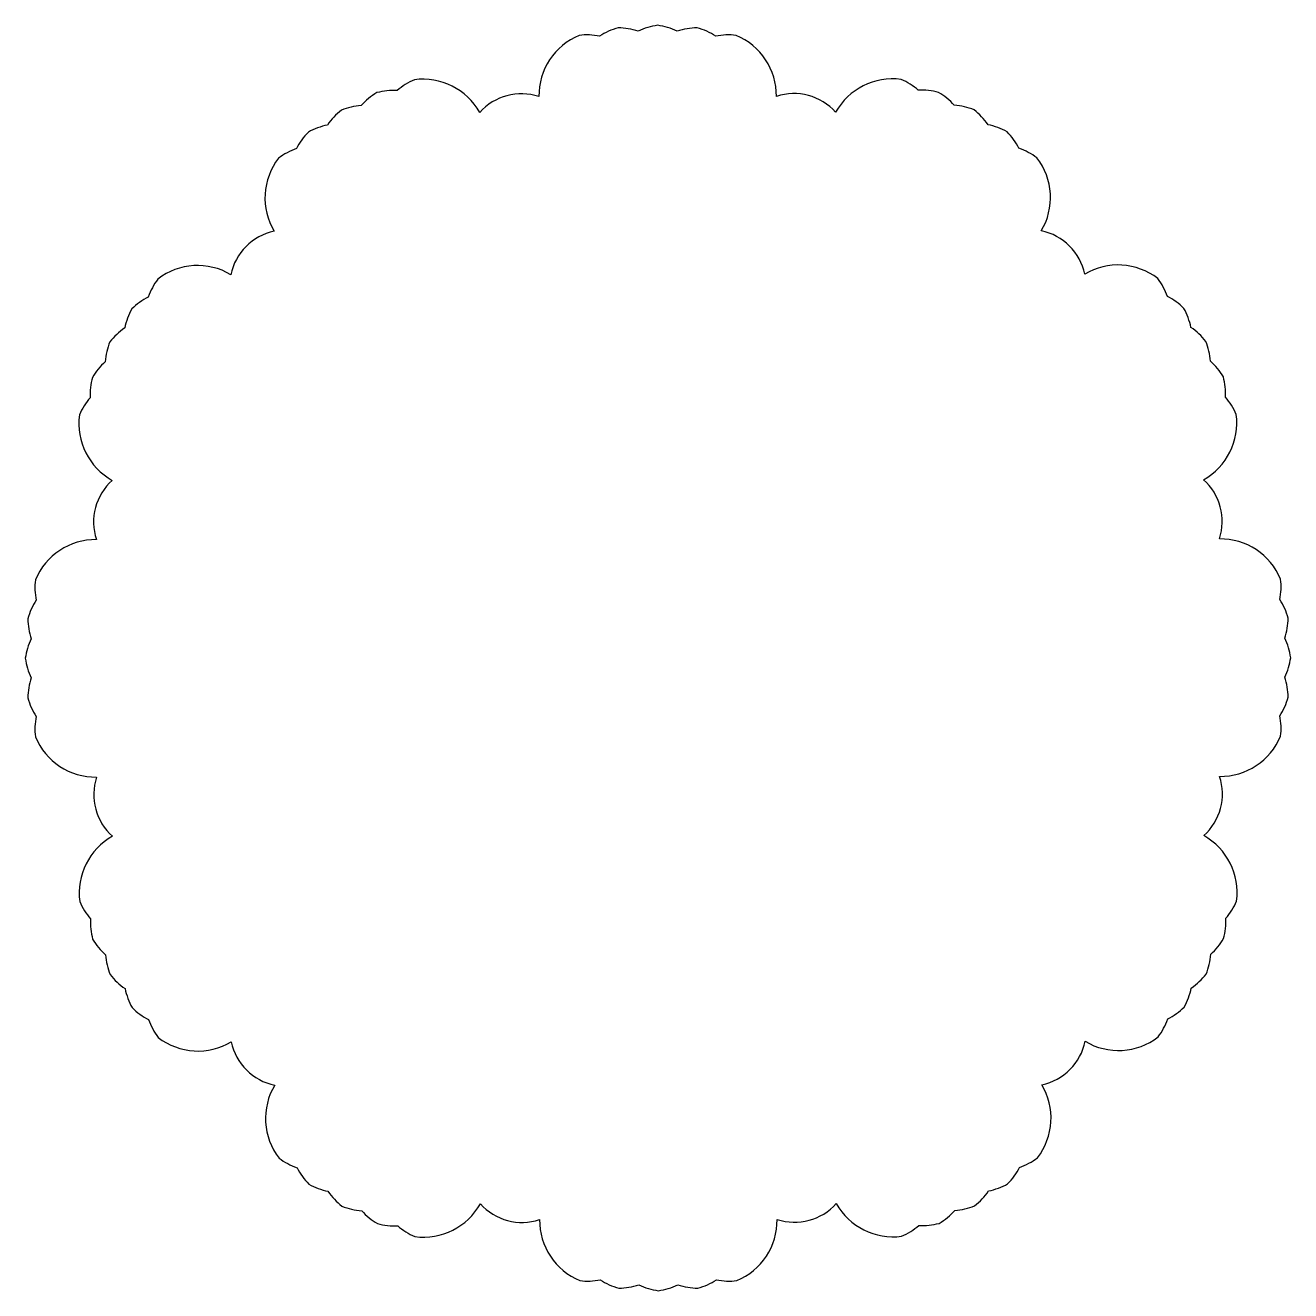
# Model space of a CAD drawing. Extents: x 153 to 783, y 35 to 230.
# Drawn here: x 588.5 to 783.4, y 35.2 to 230.1 of the extents above; entities that cross this region are included whole.
import ezdxf

# ---------------------------------------------------------------- set-up
doc = ezdxf.new("R2010")
doc.units = 0
doc.layers.get('0').update_dxf_attribs({"linetype": 'CONTINUOUS'})

msp = doc.modelspace()

# ---------------------------------------------------------------- linework, layer by layer
for centre, radius, start, end in [((687.259893, 220.184674), 10.011398, 97.665623, 115.662789), ((684.58902, 220.184674), 10.011398, 64.337211, 82.334377), ((677.651596, 219.290192), 10.011398, 112.3595, 180.94647), ((675.068075, 218.612713), 10.011398, 79.031089, 97.028255), ((682.42703, 220.04587), 10.011398, 105.012562, 123.009727), ((679.778086, 219.704326), 10.011398, 71.68415, 89.681316), ((692.070827, 219.704326), 10.011398, 90.318684, 108.31585), ((689.421882, 220.04587), 10.011398, 56.990273, 74.987438), ((696.780838, 218.612713), 10.011398, 82.971745, 100.968911), ((694.197317, 219.290192), 10.011398, 359.187666, 67.6405), ((652.352518, 212.498665), 10.011398, 112.971745, 130.968911), ((649.776384, 211.793618), 10.011398, 29.187666, 97.6405), ((722.086246, 211.84481), 10.011398, 82.3595, 150.94647), ((719.510112, 212.549857), 10.011398, 49.031089, 67.028255), ((647.727723, 211.089024), 10.011398, 120.318684, 138.31585), ((645.262898, 210.060337), 10.011398, 86.990273, 104.987438), ((664.936637, 210.978924), 8.583255, 71.630735, 138.414981), ((706.919134, 211.00452), 8.583255, 41.630735, 108.414981), ((726.599732, 210.111529), 10.011398, 75.012562, 93.009727), ((724.134907, 211.140216), 10.011398, 41.68415, 59.681316), ((643.321157, 209.09955), 10.011398, 127.665623, 145.662789), ((641.008114, 207.764114), 10.011398, 94.337211, 112.334377), ((730.854516, 207.815306), 10.011398, 67.665623, 85.662789), ((728.541472, 209.150742), 10.011398, 34.337211, 52.334377), ((637.081897, 204.942653), 10.011398, 101.68415, 119.681316), ((734.780733, 204.993845), 10.011398, 60.318684, 78.31585), ((639.205178, 206.562911), 10.011398, 135.012562, 153.009727), ((732.657452, 206.614103), 10.011398, 26.990273, 44.987438), ((633.548714, 201.642283), 10.011398, 109.031089, 127.028255), ((738.313916, 201.693475), 10.011398, 52.971745, 70.968911), ((635.447369, 203.520758), 10.011398, 142.3595, 210.94647), ((736.41526, 203.57195), 10.011398, 329.187666, 37.6405), ((628.591526, 189.965509), 8.583255, 101.630735, 168.414981), ((743.289841, 190.035438), 8.583255, 11.630735, 78.414981), ((615.055014, 183.090928), 10.011398, 59.187666, 127.6405), ((756.84509, 183.179595), 10.011398, 52.3595, 120.94647), ((616.933489, 184.989583), 10.011398, 142.971745, 160.968911), ((754.966616, 185.07825), 10.011398, 19.031089, 37.028255), ((612.012861, 179.333119), 10.011398, 116.990273, 134.987438), ((759.887243, 179.421786), 10.011398, 45.012562, 63.009727), ((613.633119, 181.456401), 10.011398, 150.318684, 168.31585), ((758.266986, 181.545067), 10.011398, 11.68415, 29.681316), ((609.476222, 175.21714), 10.011398, 124.337211, 142.334377), ((762.423883, 175.305807), 10.011398, 37.665623, 55.662789), ((610.811658, 177.530183), 10.011398, 157.665623, 175.662789), ((761.088446, 177.61885), 10.011398, 4.337211, 22.334377), ((607.486749, 170.810575), 10.011398, 131.68415, 149.681316), ((764.413356, 170.899242), 10.011398, 30.318684, 48.31585), ((608.515435, 173.2754), 10.011398, 165.012562, 183.009727), ((763.384669, 173.364067), 10.011398, 356.990273, 14.987438), ((606.077108, 166.185779), 10.011398, 139.031089, 157.028255), ((765.822997, 166.274446), 10.011398, 22.971745, 40.968911), ((606.782154, 168.761913), 10.011398, 172.3595, 240.94647), ((765.117951, 168.85058), 10.011398, 299.187666, 7.6405), ((607.622444, 153.594802), 8.583255, 131.630735, 198.414981), ((764.303257, 153.690327), 8.583255, 341.630735, 48.414981), ((599.336772, 140.872984), 10.011398, 89.187666, 157.6405), ((772.614525, 140.975368), 10.011398, 22.3595, 90.94647), ((600.014251, 143.456506), 10.011398, 172.971745, 190.968911), ((771.937046, 143.558889), 10.011398, 349.031089, 7.028255), ((598.581094, 136.09755), 10.011398, 146.990273, 164.987438), ((773.370202, 136.199934), 10.011398, 15.012562, 33.009727), ((598.922638, 138.746494), 10.011398, 180.318684, 198.31585), ((773.028659, 138.848878), 10.011398, 341.68415, 359.681316), ((598.44229, 131.264688), 10.011398, 154.337211, 172.334377), ((773.509007, 131.367072), 10.011398, 7.665623, 25.662789), ((598.44229, 133.93556), 10.011398, 187.665623, 205.662789), ((773.509007, 134.037944), 10.011398, 334.337211, 352.334377), ((598.922638, 126.453754), 10.011398, 161.68415, 179.681316), ((773.028659, 126.556137), 10.011398, 0.318684, 18.31585), ((598.581094, 129.102698), 10.011398, 195.012562, 213.009727), ((773.370202, 129.205082), 10.011398, 326.990273, 344.987438), ((600.014251, 121.743743), 10.011398, 169.031089, 187.028255), ((771.937046, 121.846126), 10.011398, 352.971745, 10.968911), ((599.336772, 124.327264), 10.011398, 202.3595, 270.94647), ((772.614525, 124.429647), 10.011398, 269.187666, 337.6405), ((607.64804, 111.612305), 8.583255, 161.630735, 228.414981), ((764.328852, 111.70783), 8.583255, 311.630735, 18.414981), ((765.169142, 96.540718), 10.011398, 352.3595, 60.94647), ((606.833346, 96.452051), 10.011398, 119.187666, 187.6405), ((606.128299, 99.028186), 10.011398, 202.971745, 220.968911), ((765.874189, 99.116853), 10.011398, 319.031089, 337.028255), ((608.566627, 91.938565), 10.011398, 176.990273, 194.987438), ((763.435861, 92.027232), 10.011398, 345.012562, 3.009727), ((607.53794, 94.40339), 10.011398, 210.318684, 228.31585), ((764.464548, 94.492057), 10.011398, 311.68415, 329.681316), ((610.86285, 87.683782), 10.011398, 184.337211, 202.334377), ((761.139638, 87.772448), 10.011398, 337.665623, 355.662789), ((609.527414, 89.996825), 10.011398, 217.665623, 235.662789), ((762.475074, 90.085492), 10.011398, 304.337211, 322.334377), ((613.684311, 83.757564), 10.011398, 191.68415, 209.681316), ((758.318178, 83.846231), 10.011398, 330.318684, 348.31585), ((612.064053, 85.880846), 10.011398, 225.012562, 243.009727), ((759.938435, 85.969513), 10.011398, 296.990273, 314.987438), ((616.984681, 80.224381), 10.011398, 199.031089, 217.028255), ((755.017808, 80.313048), 10.011398, 322.971745, 340.968911), ((615.106206, 82.123037), 10.011398, 232.3595, 300.94647), ((756.896282, 82.211704), 10.011398, 239.187666, 307.6405), ((628.661455, 75.267194), 8.583255, 191.630735, 258.414981), ((743.359771, 75.337123), 8.583255, 281.630735, 348.414981), ((635.536036, 61.730682), 10.011398, 149.187666, 217.6405), ((736.503927, 61.781874), 10.011398, 322.3595, 30.94647), ((633.637381, 63.609157), 10.011398, 232.971745, 250.968911), ((738.402583, 63.660348), 10.011398, 289.031089, 307.028255), ((639.293845, 58.688529), 10.011398, 206.990273, 224.987438), ((732.746118, 58.739721), 10.011398, 315.012562, 333.009727), ((637.170564, 60.308787), 10.011398, 240.318684, 258.31585), ((734.8694, 60.359978), 10.011398, 281.68415, 299.681316), ((643.409824, 56.15189), 10.011398, 214.337211, 232.334377), ((728.630139, 56.203082), 10.011398, 307.665623, 325.662789), ((641.096781, 57.487326), 10.011398, 247.665623, 265.662789), ((647.816389, 54.162416), 10.011398, 221.68415, 239.681316), ((649.865051, 53.457822), 10.011398, 262.3595, 330.94647), ((665.032162, 54.298112), 8.583255, 221.630735, 288.414981), ((707.014659, 54.323708), 8.583255, 251.630735, 318.414981), ((722.174913, 53.509013), 10.011398, 209.187666, 277.6405), ((724.223574, 54.213608), 10.011398, 300.318684, 318.31585), ((730.943183, 57.538518), 10.011398, 274.337211, 292.334377), ((645.351564, 55.191103), 10.011398, 255.012562, 273.009727), ((652.441185, 52.752775), 10.011398, 229.031089, 247.028255), ((677.75398, 46.012439), 10.011398, 179.187666, 247.6405), ((694.299701, 46.012439), 10.011398, 292.3595, 0.94647), ((719.598778, 52.803967), 10.011398, 292.971745, 310.968911), ((726.688399, 55.242295), 10.011398, 266.990273, 284.987438), ((675.170459, 46.689918), 10.011398, 262.971745, 280.968911), ((682.529414, 45.256762), 10.011398, 236.990273, 254.987438), ((679.88047, 45.598305), 10.011398, 270.318684, 288.31585), ((687.362276, 45.117957), 10.011398, 244.337211, 262.334377), ((684.691404, 45.117957), 10.011398, 277.665623, 295.662789), ((692.173211, 45.598305), 10.011398, 251.68415, 269.681316), ((689.524266, 45.256762), 10.011398, 285.012562, 303.009727), ((696.883222, 46.689918), 10.011398, 259.031089, 277.028255)]:
    msp.add_arc(centre, radius, start, end)

doc.saveas('drawing.dxf')
